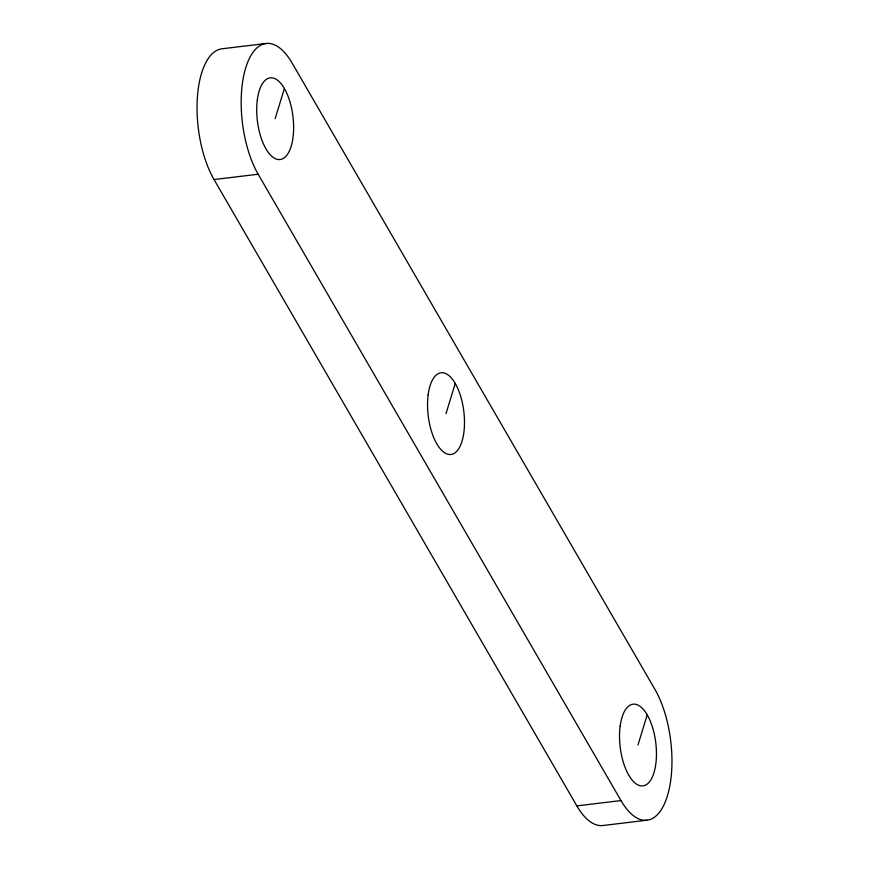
<?xml version="1.0" encoding="UTF-8"?>
<svg xmlns="http://www.w3.org/2000/svg" width="869" height="869" viewBox="0 0 869 869"><rect width="100%" height="100%" fill="white"/><g stroke="black" fill="none" stroke-linecap="round" stroke-linejoin="round"><path stroke-width="1.3" d="M275.158 118.673L284.391 88.475M446.014 413.611L455.247 383.414M637.976 745.015L647.209 714.818M266.359 43.45L222.214 48.773A75.733 32.989 83.1 0 0 197.328 98.306A75.733 32.989 83.1 0 0 214.035 179.546L576.853 805.889A75.733 32.989 83.1 0 0 602.641 825.55L646.786 820.227M214.035 179.546L258.169 174.234L620.987 800.577A75.733 32.989 83.1 0 0 667.414 795.83A75.733 32.989 83.1 0 0 654.965 689.454L292.147 63.111A75.733 32.989 83.1 0 0 245.721 67.858A75.733 32.989 83.1 0 0 258.169 174.234M576.853 805.889L620.987 800.577M620.14 726.147A41.158 17.934 83.1 0 0 642.767 785.891A41.158 17.934 83.1 0 0 651.033 722.997A41.158 17.934 83.1 0 0 620.14 726.147M428.167 394.754A41.158 17.934 83.1 0 0 450.794 454.498A41.158 17.934 83.1 0 0 459.071 391.593A41.158 17.934 83.1 0 0 428.167 394.754M257.322 99.805A41.158 17.934 83.1 0 0 279.948 159.548A41.158 17.934 83.1 0 0 288.215 96.655A41.158 17.934 83.1 0 0 257.322 99.805"/></g></svg>
